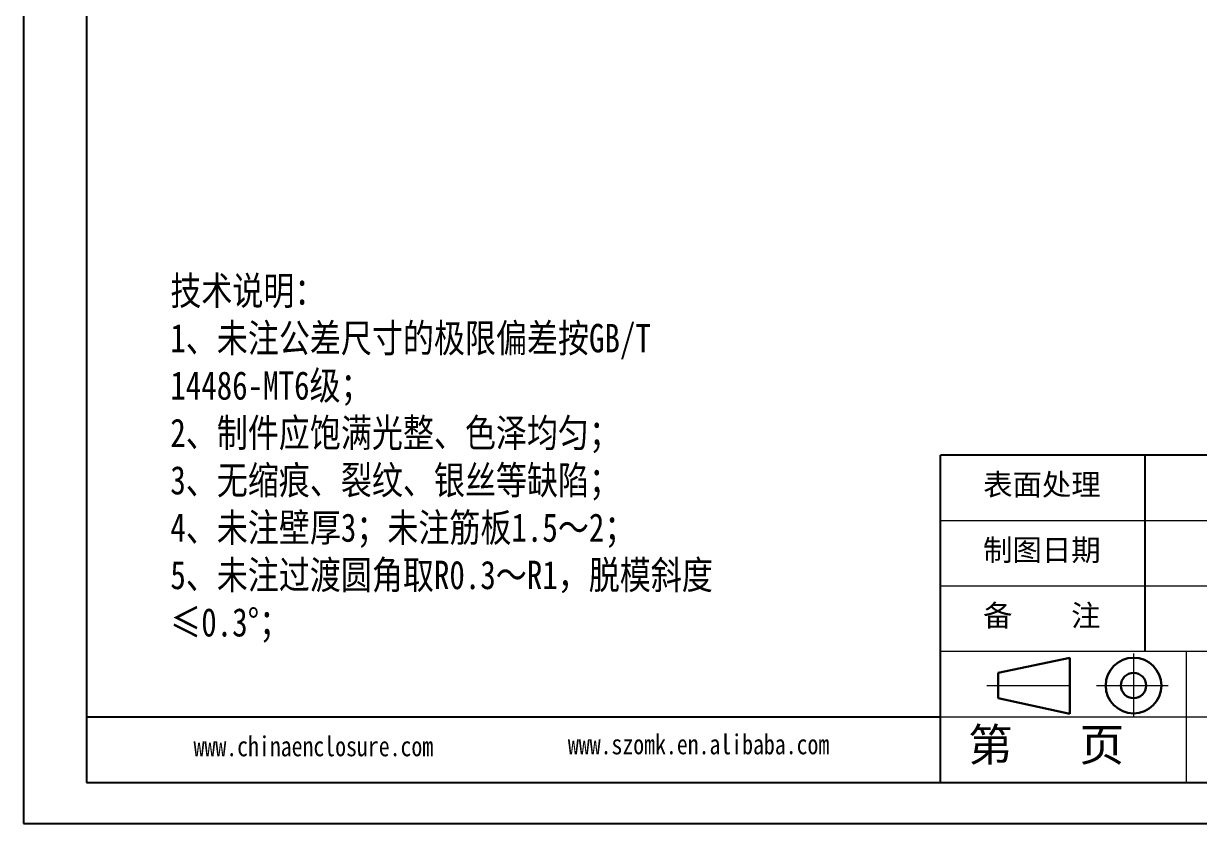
# Model space of a CAD drawing. Header units: inches. Extents: x 1113 to 3281, y 573 to 1166.
# Drawn here: x 2064.6 to 2334.8, y 573 to 756.9 of the extents above; entities that cross this region are included whole.
import ezdxf

# ---------------------------------------------------------------- set-up
doc = ezdxf.new("R2010")
doc.units = ezdxf.units.IN
doc.linetypes.add('CENTER2', pattern=[28.575, 19.05, -3.175, 3.175, -3.175])
doc.layers.add('文字', color=81, linetype='Continuous')
for name, color, linetype, lineweight in [('粗实线', 7, 'Continuous', 30), ('细实线', 3, 'Continuous', 9), ('细点划线', 2, 'CENTER2', 9)]:
    doc.layers.add(name, color=color, linetype=linetype, lineweight=lineweight)
doc.styles.get("Standard").update_dxf_attribs({"font": 'txt', "bigfont": 'gbcbig.shx'})
doc.styles.add('宋体', font='', dxfattribs={"width": 0.8, "height": 3.5})
doc.styles.get('宋体').set_extended_font_data('SimSun')

msp = doc.modelspace()

# ---------------------------------------------------------------- linework, layer by layer
for p, q in [((2064.595, 968.002), (2064.595, 572.957)), ((2079.052, 958.597), (2079.052, 582.363)), ((2064.595, 755.848), (2064.595, 572.957)), ((2388.156, 657.609), (2275.286, 657.609)), ((2275.286, 582.363), (2275.286, 657.609)), ((2322.315, 612.461), (2322.315, 657.609)), ((2275.286, 597.412), (2079.052, 597.412)), ((2079.052, 582.363), (2613.896, 582.363)), ((2064.595, 572.957), (2623.302, 572.957)), ((2064.595, 572.957), (2323.255, 572.957))]:
    msp.add_line(p, q)
at = {"layer": '粗实线', "color": 7}
for p, q in [((2305.029, 611.053), (2288.585, 607.568)), ((2305.029, 611.053), (2305.029, 598.166)), ((2288.585, 607.568), (2288.585, 601.753)), ((2288.585, 601.753), (2305.029, 598.166))]:
    msp.add_line(p, q, dxfattribs=at)
for radius in [6.393, 2.908]:
    msp.add_circle((2319.664, 604.66), radius, dxfattribs=at)
at = {"layer": '细实线', "color": 7}
for p, q in [((2388.156, 642.56), (2275.286, 642.56)), ((2388.156, 627.511), (2275.286, 627.511)), ((2613.896, 612.461), (2275.286, 612.461)), ((2331.721, 612.461), (2331.721, 582.363)), ((2388.156, 597.412), (2275.286, 597.412))]:
    msp.add_line(p, q, dxfattribs=at)
at = {"layer": '细点划线', "color": 7}
for p, q in [((2319.664, 612.02), (2319.664, 597.412)), ((2285.963, 604.66), (2306.288, 604.66)), ((2311.114, 604.66), (2327.637, 604.66))]:
    msp.add_line(p, q, dxfattribs=at)

# ---------------------------------------------------------------- texts
at = {"char_height": 4.94924, "width": 2812.89994, "attachment_point": 1}
for s, insert in [('{\\fSimHei|b0|i0|c134|p49;表面处理}', (2285.101, 653.338)), ('{\\fSimHei|b0|i0|c134|p49;制图日期}', (2285.101, 638.289)), ('{\\fSimHei|b0|i0|c134|p49;备    注}', (2285.101, 623.24))]:
    msp.add_mtext(s, dxfattribs=dict(at, insert=insert))
at = {"layer": '文字', "color": 0, "attachment_point": 1, "style": '宋体'}
for s, insert, char_height, width in [('{\\H1.111x;技术说明：\\P1、未注公差尺寸的极限偏差按GB/T 14486-MT6级；\\P2、制件应饱满光整、色泽均匀；\\P3、无缩痕、裂纹、银丝等缺陷；\\P4、未注壁厚3；未注筋板1.5～2；\\P5、未注过渡圆角取R0.3～R1，脱模斜度≤0.3%%D；}', (2098.327, 698.687), 5.87866, 132.41322), ('www.chinaenclosure.com', (2103.673, 593.008), 4.59842, 80.78975), ('www.szomk.en.alibaba.com', (2189.683, 593.463), 4.59842, 80.78975)]:
    msp.add_mtext(s, dxfattribs=dict(at, insert=insert, char_height=char_height, width=width))
at = {"layer": '细实线', "color": 7, "insert": (2281.617, 594.825), "char_height": 7.52468, "width": 56.4351, "attachment_point": 1}
msp.add_mtext('{\\fSimSun|b0|i0|c134|p54;第   页}', dxfattribs=at)

doc.saveas('drawing.dxf')
